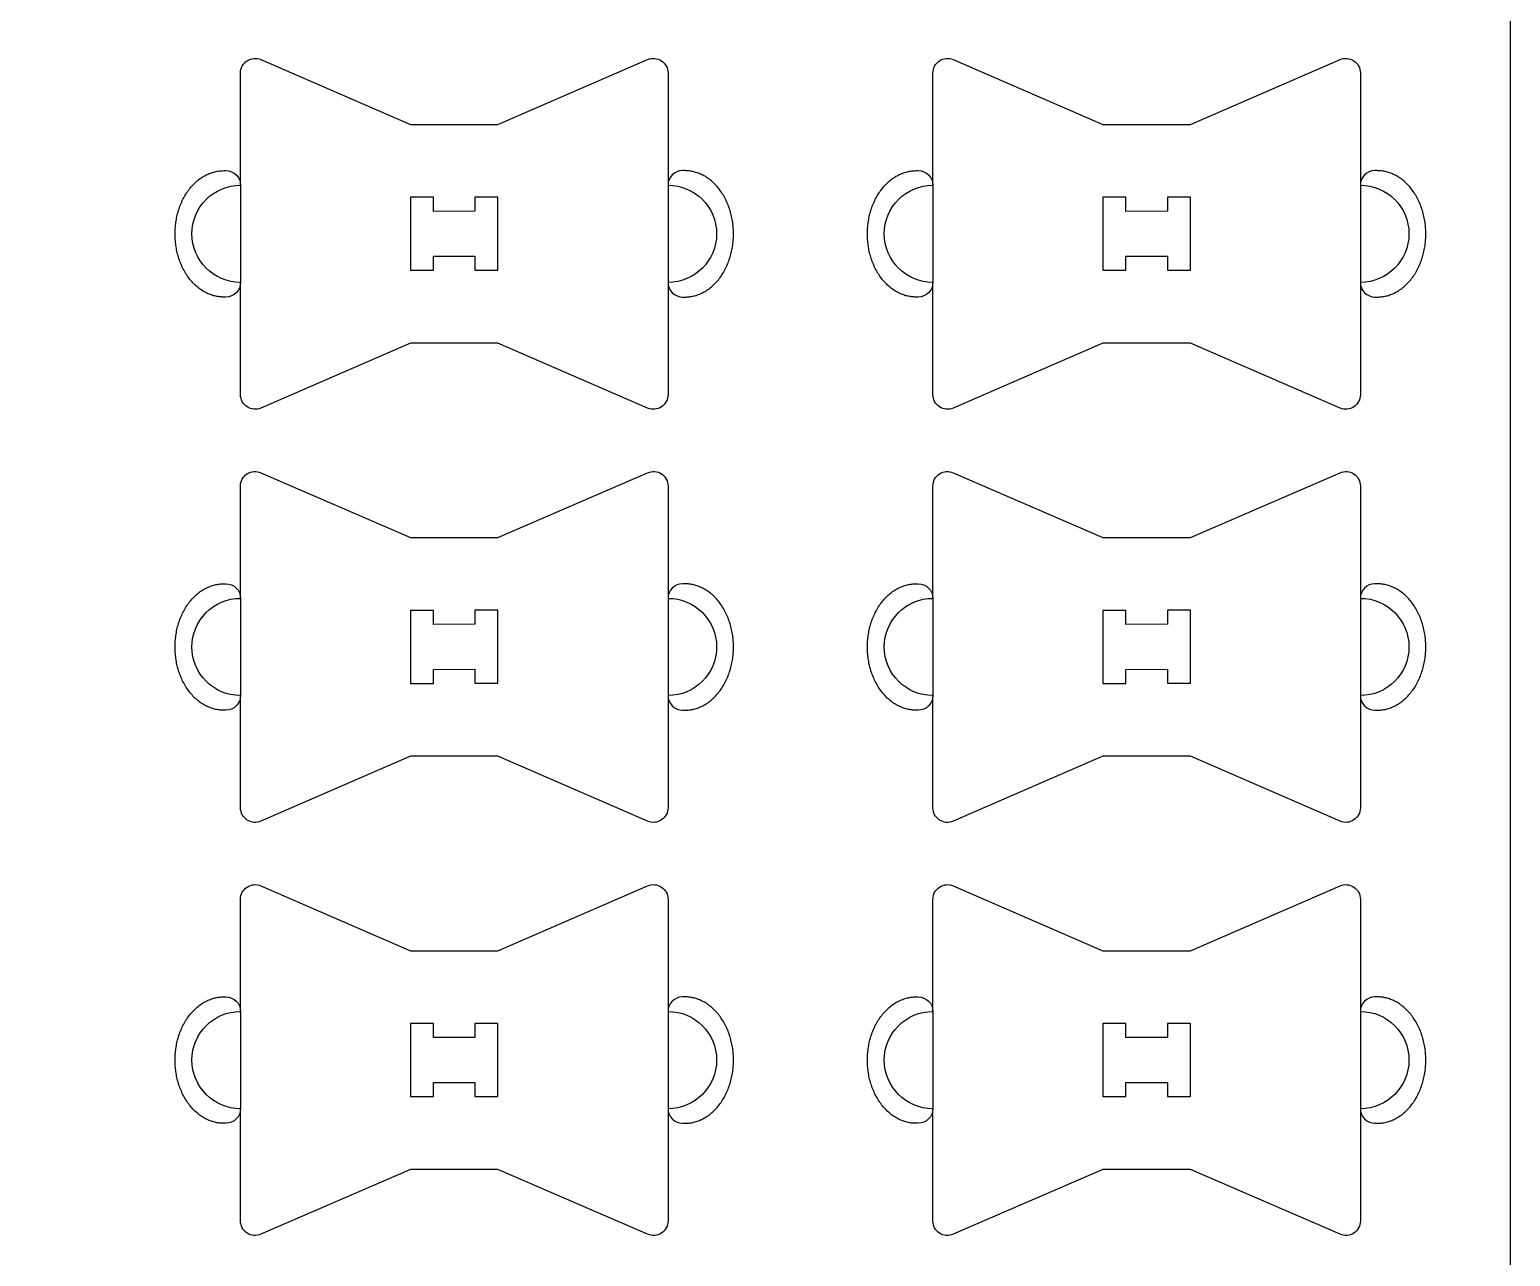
# Model space of a CAD drawing. Extents: x 0 to 12772, y 0 to 23683.
# Drawn here: x 4253 to 4863, y 1644 to 2149 of the extents above; entities that cross this region are included whole.
import ezdxf

# ---------------------------------------------------------------- set-up
doc = ezdxf.new("R2010")
doc.units = 0
for name, color, linetype in [('0_SHEET_SPRUCEPLY_2440X122', 1, 'CONTINUOUS'), ('3_ANYTOOL_CUTTHROUGH_INSID', 4, 'CONTINUOUS'), ('4_ANYTOOL_CUTTHROUGH_OUTSI', 5, 'CONTINUOUS'), ('5_ANYTOOL_HALF_MILL_9MM_IN', 3, 'CONTINUOUS')]:
    doc.layers.add(name, color=color, linetype=linetype)

msp = doc.modelspace()

# ---------------------------------------------------------------- linework, layer by layer
at = {"layer": '0_SHEET_SPRUCEPLY_2440X122'}
msp.add_lwpolyline([(3642.98, 1290.9), (4862.98, 1290.9), (4862.98, 3730.9), (3642.98, 3730.9)], close=True, dxfattribs=at)
at = {"layer": '3_ANYTOOL_CUTTHROUGH_INSID'}
for points in [[(4436.68, 2074.43), (4419.62, 2074.36), (4419.62, 2080.13), (4410.15, 2080.13), (4410.15, 2050.09), (4419.62, 2050.09), (4419.62, 2055.86), (4436.68, 2055.93), (4436.68, 2050.16), (4446.15, 2050.16), (4446.15, 2080.2), (4436.68, 2080.2)], [(4721.74, 2074.43), (4704.68, 2074.36), (4704.68, 2080.13), (4695.21, 2080.13), (4695.21, 2050.09), (4704.68, 2050.09), (4704.68, 2055.86), (4721.74, 2055.93), (4721.74, 2050.16), (4731.21, 2050.16), (4731.21, 2080.2), (4721.74, 2080.2)], [(4436.68, 1904.43), (4419.62, 1904.36), (4419.62, 1910.13), (4410.15, 1910.13), (4410.15, 1880.09), (4419.62, 1880.09), (4419.62, 1885.86), (4436.68, 1885.93), (4436.68, 1880.16), (4446.15, 1880.16), (4446.15, 1910.2), (4436.68, 1910.2)], [(4721.74, 1904.43), (4704.68, 1904.36), (4704.68, 1910.13), (4695.21, 1910.13), (4695.21, 1880.09), (4704.68, 1880.09), (4704.68, 1885.86), (4721.74, 1885.93), (4721.74, 1880.16), (4731.21, 1880.16), (4731.21, 1910.2), (4721.74, 1910.2)], [(4436.68, 1734.43), (4419.62, 1734.36), (4419.62, 1740.13), (4410.15, 1740.13), (4410.15, 1710.09), (4419.62, 1710.09), (4419.62, 1715.86), (4436.68, 1715.93), (4436.68, 1710.16), (4446.15, 1710.16), (4446.15, 1740.2), (4436.68, 1740.2)], [(4721.74, 1734.43), (4704.68, 1734.36), (4704.68, 1740.13), (4695.21, 1740.13), (4695.21, 1710.09), (4704.68, 1710.09), (4704.68, 1715.86), (4721.74, 1715.93), (4721.74, 1710.16), (4731.21, 1710.16), (4731.21, 1740.2), (4721.74, 1740.2)]]:
    msp.add_lwpolyline(points, close=True, dxfattribs=at)
at = {"layer": '4_ANYTOOL_CUTTHROUGH_OUTSI'}
for points in [[(4516.15, 1998.91, -0.539734), (4507.77, 1993.41), (4446.15, 2020.11), (4410.15, 2020.11), (4348.54, 1993.41, -0.539734), (4340.15, 1998.91), (4340.15, 2045.11, -1), (4340.15, 2085.11), (4340.15, 2131.3, -0.539734), (4348.54, 2136.81), (4410.15, 2110.11), (4446.15, 2110.11), (4507.77, 2136.81, -0.539734), (4516.15, 2131.3), (4516.15, 2085.11, -1), (4516.15, 2045.11)], [(4801.21, 1998.91, -0.539734), (4792.83, 1993.41), (4731.21, 2020.11), (4695.21, 2020.11), (4633.6, 1993.41, -0.539734), (4625.21, 1998.91), (4625.21, 2045.11, -1), (4625.21, 2085.11), (4625.21, 2131.3, -0.539734), (4633.6, 2136.81), (4695.21, 2110.11), (4731.21, 2110.11), (4792.83, 2136.81, -0.539734), (4801.21, 2131.3), (4801.21, 2085.11, -1), (4801.21, 2045.11)], [(4516.15, 1828.91, -0.539734), (4507.77, 1823.41), (4446.15, 1850.11), (4410.15, 1850.11), (4348.54, 1823.41, -0.539734), (4340.15, 1828.91), (4340.15, 1875.11, -1), (4340.15, 1915.11), (4340.15, 1961.3, -0.539734), (4348.54, 1966.81), (4410.15, 1940.11), (4446.15, 1940.11), (4507.77, 1966.81, -0.539734), (4516.15, 1961.3), (4516.15, 1915.11, -1), (4516.15, 1875.11)], [(4801.21, 1828.91, -0.539734), (4792.83, 1823.41), (4731.21, 1850.11), (4695.21, 1850.11), (4633.6, 1823.41, -0.539734), (4625.21, 1828.91), (4625.21, 1875.11, -1), (4625.21, 1915.11), (4625.21, 1961.3, -0.539734), (4633.6, 1966.81), (4695.21, 1940.11), (4731.21, 1940.11), (4792.83, 1966.81, -0.539734), (4801.21, 1961.3), (4801.21, 1915.11, -1), (4801.21, 1875.11)], [(4516.15, 1658.91, -0.539734), (4507.77, 1653.41), (4446.15, 1680.11), (4410.15, 1680.11), (4348.54, 1653.41, -0.539734), (4340.15, 1658.91), (4340.15, 1705.11, -1), (4340.15, 1745.11), (4340.15, 1791.3, -0.539734), (4348.54, 1796.81), (4410.15, 1770.11), (4446.15, 1770.11), (4507.77, 1796.81, -0.539734), (4516.15, 1791.3), (4516.15, 1745.11, -1), (4516.15, 1705.11)], [(4801.21, 1658.91, -0.539734), (4792.83, 1653.41), (4731.21, 1680.11), (4695.21, 1680.11), (4633.6, 1653.41, -0.539734), (4625.21, 1658.91), (4625.21, 1705.11, -1), (4625.21, 1745.11), (4625.21, 1791.3, -0.539734), (4633.6, 1796.81), (4695.21, 1770.11), (4731.21, 1770.11), (4792.83, 1796.81, -0.539734), (4801.21, 1791.3), (4801.21, 1745.11, -1), (4801.21, 1705.11)]]:
    msp.add_lwpolyline(points, format="xyb", close=True, dxfattribs=at)
at = {"layer": '5_ANYTOOL_HALF_MILL_9MM_IN'}
for points in [[(4333.16, 2039.1), (4332.72, 2039.1), (4332.27, 2039.12), (4331.82, 2039.16), (4331.37, 2039.2), (4330.91, 2039.26), (4330.45, 2039.34), (4329.99, 2039.43), (4329.53, 2039.53), (4329.06, 2039.65), (4328.6, 2039.79), (4328.13, 2039.94), (4327.67, 2040.1), (4327.2, 2040.28), (4326.74, 2040.48), (4326.27, 2040.69), (4325.81, 2040.92), (4325.35, 2041.17), (4324.89, 2041.43), (4324.44, 2041.71), (4323.99, 2042), (4323.54, 2042.31), (4323.1, 2042.64), (4322.66, 2042.98), (4322.23, 2043.34), (4321.81, 2043.71), (4321.39, 2044.1), (4320.98, 2044.5), (4320.57, 2044.91), (4320.18, 2045.34), (4319.79, 2045.79), (4319.41, 2046.24), (4319.04, 2046.71), (4318.68, 2047.2), (4318.33, 2047.69), (4317.99, 2048.19), (4317.66, 2048.71), (4317.34, 2049.24), (4317.03, 2049.77), (4316.73, 2050.32), (4316.45, 2050.87), (4316.17, 2051.43), (4315.91, 2052), (4315.66, 2052.58), (4315.42, 2053.16), (4315.2, 2053.74), (4314.98, 2054.33), (4314.78, 2054.93), (4314.59, 2055.53), (4314.42, 2056.13), (4314.25, 2056.73), (4314.1, 2057.34), (4313.96, 2057.94), (4313.83, 2058.55), (4313.72, 2059.16), (4313.61, 2059.76), (4313.52, 2060.37), (4313.44, 2060.97), (4313.37, 2061.57), (4313.32, 2062.17), (4313.27, 2062.76), (4313.23, 2063.35), (4313.21, 2063.94), (4313.19, 2065.1), (4313.21, 2066.26), (4313.23, 2066.84), (4313.27, 2067.43), (4313.32, 2068.03), (4313.38, 2068.63), (4313.44, 2069.23), (4313.52, 2069.83), (4313.62, 2070.43), (4313.72, 2071.04), (4313.84, 2071.65), (4313.96, 2072.25), (4314.1, 2072.86), (4314.25, 2073.46), (4314.42, 2074.07), (4314.6, 2074.67), (4314.79, 2075.27), (4314.99, 2075.86), (4315.2, 2076.45), (4315.43, 2077.04), (4315.67, 2077.62), (4315.92, 2078.2), (4316.18, 2078.76), (4316.45, 2079.33), (4316.74, 2079.88), (4317.04, 2080.42), (4317.35, 2080.96), (4317.67, 2081.49), (4318, 2082), (4318.34, 2082.51), (4318.69, 2083), (4319.06, 2083.48), (4319.43, 2083.95), (4319.81, 2084.41), (4320.2, 2084.85), (4320.59, 2085.28), (4321, 2085.7), (4321.41, 2086.1), (4321.83, 2086.49), (4322.26, 2086.86), (4322.69, 2087.22), (4323.13, 2087.56), (4323.57, 2087.88), (4324.02, 2088.19), (4324.47, 2088.49), (4324.92, 2088.77), (4325.38, 2089.03), (4325.84, 2089.27), (4326.31, 2089.5), (4326.77, 2089.72), (4327.24, 2089.91), (4327.71, 2090.09), (4328.17, 2090.26), (4328.64, 2090.41), (4329.11, 2090.54), (4329.57, 2090.66), (4330.04, 2090.77), (4330.5, 2090.86), (4330.96, 2090.93), (4331.42, 2090.99), (4331.87, 2091.04), (4332.32, 2091.07), (4332.77, 2091.09), (4333.22, 2091.1), (4334.15, 2091.1, -0.413668), (4340.15, 2085.11), (4340.15, 2045.11, -0.41476), (4334.15, 2039.1)], [(4523.14, 2039.1), (4523.58, 2039.1), (4524.03, 2039.12), (4524.48, 2039.16), (4524.94, 2039.2), (4525.39, 2039.26), (4525.85, 2039.34), (4526.31, 2039.43), (4526.78, 2039.53), (4527.24, 2039.65), (4527.71, 2039.79), (4528.17, 2039.94), (4528.64, 2040.1), (4529.1, 2040.28), (4529.57, 2040.48), (4530.03, 2040.69), (4530.49, 2040.92), (4530.95, 2041.17), (4531.41, 2041.43), (4531.86, 2041.71), (4532.32, 2042), (4532.76, 2042.31), (4533.2, 2042.64), (4533.64, 2042.98), (4534.07, 2043.34), (4534.5, 2043.71), (4534.91, 2044.1), (4535.33, 2044.5), (4535.73, 2044.91), (4536.13, 2045.34), (4536.52, 2045.79), (4536.89, 2046.24), (4537.26, 2046.71), (4537.63, 2047.2), (4537.98, 2047.69), (4538.32, 2048.19), (4538.65, 2048.71), (4538.97, 2049.24), (4539.28, 2049.77), (4539.57, 2050.32), (4539.86, 2050.87), (4540.13, 2051.43), (4540.4, 2052), (4540.65, 2052.58), (4540.88, 2053.16), (4541.11, 2053.74), (4541.32, 2054.33), (4541.52, 2054.93), (4541.71, 2055.53), (4541.89, 2056.13), (4542.05, 2056.73), (4542.2, 2057.34), (4542.34, 2057.94), (4542.47, 2058.55), (4542.59, 2059.16), (4542.69, 2059.76), (4542.78, 2060.37), (4542.86, 2060.97), (4542.93, 2061.57), (4542.99, 2062.17), (4543.03, 2062.76), (4543.07, 2063.35), (4543.1, 2063.94), (4543.12, 2065.1), (4543.1, 2066.26), (4543.07, 2066.84), (4543.03, 2067.43), (4542.99, 2068.03), (4542.93, 2068.63), (4542.86, 2069.23), (4542.78, 2069.83), (4542.69, 2070.43), (4542.59, 2071.04), (4542.47, 2071.65), (4542.34, 2072.25), (4542.2, 2072.86), (4542.05, 2073.46), (4541.89, 2074.07), (4541.71, 2074.67), (4541.52, 2075.27), (4541.32, 2075.86), (4541.1, 2076.45), (4540.88, 2077.04), (4540.64, 2077.62), (4540.39, 2078.2), (4540.13, 2078.76), (4539.85, 2079.33), (4539.56, 2079.88), (4539.27, 2080.42), (4538.96, 2080.96), (4538.64, 2081.49), (4538.31, 2082), (4537.96, 2082.51), (4537.61, 2083), (4537.25, 2083.48), (4536.88, 2083.95), (4536.5, 2084.41), (4536.11, 2084.85), (4535.71, 2085.28), (4535.31, 2085.7), (4534.89, 2086.1), (4534.47, 2086.49), (4534.05, 2086.86), (4533.62, 2087.22), (4533.18, 2087.56), (4532.73, 2087.88), (4532.29, 2088.19), (4531.84, 2088.49), (4531.38, 2088.77), (4530.92, 2089.03), (4530.46, 2089.27), (4530, 2089.5), (4529.53, 2089.72), (4529.07, 2089.91), (4528.6, 2090.09), (4528.13, 2090.26), (4527.67, 2090.41), (4527.2, 2090.54), (4526.73, 2090.66), (4526.27, 2090.77), (4525.81, 2090.86), (4525.35, 2090.93), (4524.89, 2090.99), (4524.43, 2091.04), (4523.98, 2091.07), (4523.53, 2091.09), (4523.09, 2091.1), (4522.15, 2091.1, 0.413668), (4516.15, 2085.11), (4516.15, 2045.11, 0.41476), (4522.15, 2039.1)], [(4618.22, 2039.1), (4617.78, 2039.1), (4617.33, 2039.12), (4616.88, 2039.16), (4616.43, 2039.2), (4615.97, 2039.26), (4615.51, 2039.34), (4615.05, 2039.43), (4614.59, 2039.53), (4614.13, 2039.65), (4613.66, 2039.79), (4613.19, 2039.94), (4612.73, 2040.1), (4612.26, 2040.28), (4611.8, 2040.48), (4611.33, 2040.69), (4610.87, 2040.92), (4610.41, 2041.17), (4609.95, 2041.43), (4609.5, 2041.71), (4609.05, 2042), (4608.6, 2042.31), (4608.16, 2042.64), (4607.73, 2042.98), (4607.29, 2043.34), (4606.87, 2043.71), (4606.45, 2044.1), (4606.04, 2044.5), (4605.63, 2044.91), (4605.24, 2045.34), (4604.85, 2045.79), (4604.47, 2046.24), (4604.1, 2046.71), (4603.74, 2047.2), (4603.39, 2047.69), (4603.05, 2048.19), (4602.72, 2048.71), (4602.4, 2049.24), (4602.09, 2049.77), (4601.79, 2050.32), (4601.51, 2050.87), (4601.23, 2051.43), (4600.97, 2052), (4600.72, 2052.58), (4600.48, 2053.16), (4600.26, 2053.74), (4600.04, 2054.33), (4599.84, 2054.93), (4599.65, 2055.53), (4599.48, 2056.13), (4599.31, 2056.73), (4599.16, 2057.34), (4599.02, 2057.94), (4598.89, 2058.55), (4598.78, 2059.16), (4598.68, 2059.76), (4598.58, 2060.37), (4598.5, 2060.97), (4598.43, 2061.57), (4598.38, 2062.17), (4598.33, 2062.76), (4598.3, 2063.35), (4598.27, 2063.94), (4598.25, 2065.1), (4598.27, 2066.26), (4598.3, 2066.84), (4598.33, 2067.43), (4598.38, 2068.03), (4598.44, 2068.63), (4598.5, 2069.23), (4598.58, 2069.83), (4598.68, 2070.43), (4598.78, 2071.04), (4598.9, 2071.65), (4599.02, 2072.25), (4599.16, 2072.86), (4599.31, 2073.46), (4599.48, 2074.07), (4599.66, 2074.67), (4599.85, 2075.27), (4600.05, 2075.86), (4600.26, 2076.45), (4600.49, 2077.04), (4600.73, 2077.62), (4600.98, 2078.2), (4601.24, 2078.76), (4601.51, 2079.33), (4601.8, 2079.88), (4602.1, 2080.42), (4602.41, 2080.96), (4602.73, 2081.49), (4603.06, 2082), (4603.4, 2082.51), (4603.75, 2083), (4604.12, 2083.48), (4604.49, 2083.95), (4604.87, 2084.41), (4605.26, 2084.85), (4605.65, 2085.28), (4606.06, 2085.7), (4606.47, 2086.1), (4606.89, 2086.49), (4607.32, 2086.86), (4607.75, 2087.22), (4608.19, 2087.56), (4608.63, 2087.88), (4609.08, 2088.19), (4609.53, 2088.49), (4609.99, 2088.77), (4610.44, 2089.03), (4610.9, 2089.27), (4611.37, 2089.5), (4611.83, 2089.72), (4612.3, 2089.91), (4612.77, 2090.09), (4613.23, 2090.26), (4613.7, 2090.41), (4614.17, 2090.54), (4614.63, 2090.66), (4615.1, 2090.77), (4615.56, 2090.86), (4616.02, 2090.93), (4616.48, 2090.99), (4616.93, 2091.04), (4617.38, 2091.07), (4617.83, 2091.09), (4618.28, 2091.1), (4619.21, 2091.1, -0.413668), (4625.21, 2085.11), (4625.21, 2045.11, -0.41476), (4619.21, 2039.1)], [(4808.2, 2039.1), (4808.64, 2039.1), (4809.09, 2039.12), (4809.54, 2039.16), (4810, 2039.2), (4810.45, 2039.26), (4810.91, 2039.34), (4811.37, 2039.43), (4811.84, 2039.53), (4812.3, 2039.65), (4812.77, 2039.79), (4813.23, 2039.94), (4813.7, 2040.1), (4814.16, 2040.28), (4814.63, 2040.48), (4815.09, 2040.69), (4815.55, 2040.92), (4816.01, 2041.17), (4816.47, 2041.43), (4816.92, 2041.71), (4817.38, 2042), (4817.82, 2042.31), (4818.26, 2042.64), (4818.7, 2042.98), (4819.13, 2043.34), (4819.56, 2043.71), (4819.98, 2044.1), (4820.39, 2044.5), (4820.79, 2044.91), (4821.19, 2045.34), (4821.58, 2045.79), (4821.95, 2046.24), (4822.33, 2046.71), (4822.69, 2047.2), (4823.04, 2047.69), (4823.38, 2048.19), (4823.71, 2048.71), (4824.03, 2049.24), (4824.34, 2049.77), (4824.63, 2050.32), (4824.92, 2050.87), (4825.19, 2051.43), (4825.46, 2052), (4825.71, 2052.58), (4825.94, 2053.16), (4826.17, 2053.74), (4826.38, 2054.33), (4826.58, 2054.93), (4826.77, 2055.53), (4826.95, 2056.13), (4827.11, 2056.73), (4827.26, 2057.34), (4827.4, 2057.94), (4827.53, 2058.55), (4827.65, 2059.16), (4827.75, 2059.76), (4827.84, 2060.37), (4827.92, 2060.97), (4827.99, 2061.57), (4828.05, 2062.17), (4828.09, 2062.76), (4828.13, 2063.35), (4828.16, 2063.94), (4828.18, 2065.1), (4828.16, 2066.26), (4828.13, 2066.84), (4828.09, 2067.43), (4828.05, 2068.03), (4827.99, 2068.63), (4827.92, 2069.23), (4827.84, 2069.83), (4827.75, 2070.43), (4827.65, 2071.04), (4827.53, 2071.65), (4827.4, 2072.25), (4827.26, 2072.86), (4827.11, 2073.46), (4826.95, 2074.07), (4826.77, 2074.67), (4826.58, 2075.27), (4826.38, 2075.86), (4826.16, 2076.45), (4825.94, 2077.04), (4825.7, 2077.62), (4825.45, 2078.2), (4825.19, 2078.76), (4824.91, 2079.33), (4824.62, 2079.88), (4824.33, 2080.42), (4824.02, 2080.96), (4823.7, 2081.49), (4823.37, 2082), (4823.02, 2082.51), (4822.67, 2083), (4822.31, 2083.48), (4821.94, 2083.95), (4821.56, 2084.41), (4821.17, 2084.85), (4820.77, 2085.28), (4820.37, 2085.7), (4819.95, 2086.1), (4819.53, 2086.49), (4819.11, 2086.86), (4818.68, 2087.22), (4818.24, 2087.56), (4817.79, 2087.88), (4817.35, 2088.19), (4816.9, 2088.49), (4816.44, 2088.77), (4815.98, 2089.03), (4815.52, 2089.27), (4815.06, 2089.5), (4814.59, 2089.72), (4814.13, 2089.91), (4813.66, 2090.09), (4813.19, 2090.26), (4812.73, 2090.41), (4812.26, 2090.54), (4811.79, 2090.66), (4811.33, 2090.77), (4810.87, 2090.86), (4810.41, 2090.93), (4809.95, 2090.99), (4809.49, 2091.04), (4809.04, 2091.07), (4808.59, 2091.09), (4808.15, 2091.1), (4807.21, 2091.1, 0.413668), (4801.21, 2085.11), (4801.21, 2045.11, 0.41476), (4807.21, 2039.1)], [(4333.16, 1869.1), (4332.72, 1869.1), (4332.27, 1869.12), (4331.82, 1869.16), (4331.37, 1869.2), (4330.91, 1869.26), (4330.45, 1869.34), (4329.99, 1869.43), (4329.53, 1869.53), (4329.06, 1869.65), (4328.6, 1869.79), (4328.13, 1869.94), (4327.67, 1870.1), (4327.2, 1870.28), (4326.74, 1870.48), (4326.27, 1870.69), (4325.81, 1870.92), (4325.35, 1871.17), (4324.89, 1871.43), (4324.44, 1871.71), (4323.99, 1872), (4323.54, 1872.31), (4323.1, 1872.64), (4322.66, 1872.98), (4322.23, 1873.34), (4321.81, 1873.71), (4321.39, 1874.1), (4320.98, 1874.5), (4320.57, 1874.91), (4320.18, 1875.34), (4319.79, 1875.79), (4319.41, 1876.24), (4319.04, 1876.71), (4318.68, 1877.2), (4318.33, 1877.69), (4317.99, 1878.19), (4317.66, 1878.71), (4317.34, 1879.24), (4317.03, 1879.77), (4316.73, 1880.32), (4316.45, 1880.87), (4316.17, 1881.43), (4315.91, 1882), (4315.66, 1882.58), (4315.42, 1883.16), (4315.2, 1883.74), (4314.98, 1884.33), (4314.78, 1884.93), (4314.59, 1885.53), (4314.42, 1886.13), (4314.25, 1886.73), (4314.1, 1887.34), (4313.96, 1887.94), (4313.83, 1888.55), (4313.72, 1889.16), (4313.61, 1889.76), (4313.52, 1890.37), (4313.44, 1890.97), (4313.37, 1891.57), (4313.32, 1892.17), (4313.27, 1892.76), (4313.23, 1893.35), (4313.21, 1893.94), (4313.19, 1895.1), (4313.21, 1896.26), (4313.23, 1896.84), (4313.27, 1897.43), (4313.32, 1898.03), (4313.38, 1898.63), (4313.44, 1899.23), (4313.52, 1899.83), (4313.62, 1900.43), (4313.72, 1901.04), (4313.84, 1901.65), (4313.96, 1902.25), (4314.1, 1902.86), (4314.25, 1903.46), (4314.42, 1904.07), (4314.6, 1904.67), (4314.79, 1905.27), (4314.99, 1905.86), (4315.2, 1906.45), (4315.43, 1907.04), (4315.67, 1907.62), (4315.92, 1908.2), (4316.18, 1908.76), (4316.45, 1909.33), (4316.74, 1909.88), (4317.04, 1910.42), (4317.35, 1910.96), (4317.67, 1911.49), (4318, 1912), (4318.34, 1912.51), (4318.69, 1913), (4319.06, 1913.48), (4319.43, 1913.95), (4319.81, 1914.41), (4320.2, 1914.85), (4320.59, 1915.28), (4321, 1915.7), (4321.41, 1916.1), (4321.83, 1916.49), (4322.26, 1916.86), (4322.69, 1917.22), (4323.13, 1917.56), (4323.57, 1917.88), (4324.02, 1918.19), (4324.47, 1918.49), (4324.92, 1918.77), (4325.38, 1919.03), (4325.84, 1919.27), (4326.31, 1919.5), (4326.77, 1919.72), (4327.24, 1919.91), (4327.71, 1920.09), (4328.17, 1920.26), (4328.64, 1920.41), (4329.11, 1920.54), (4329.57, 1920.66), (4330.04, 1920.77), (4330.5, 1920.86), (4330.96, 1920.93), (4331.42, 1920.99), (4331.87, 1921.04), (4332.32, 1921.07), (4332.77, 1921.09), (4333.22, 1921.1), (4334.15, 1921.1, -0.413668), (4340.15, 1915.11), (4340.15, 1875.11, -0.41476), (4334.15, 1869.1)], [(4523.14, 1869.1), (4523.58, 1869.1), (4524.03, 1869.12), (4524.48, 1869.16), (4524.94, 1869.2), (4525.39, 1869.26), (4525.85, 1869.34), (4526.31, 1869.43), (4526.78, 1869.53), (4527.24, 1869.65), (4527.71, 1869.79), (4528.17, 1869.94), (4528.64, 1870.1), (4529.1, 1870.28), (4529.57, 1870.48), (4530.03, 1870.69), (4530.49, 1870.92), (4530.95, 1871.17), (4531.41, 1871.43), (4531.86, 1871.71), (4532.32, 1872), (4532.76, 1872.31), (4533.2, 1872.64), (4533.64, 1872.98), (4534.07, 1873.34), (4534.5, 1873.71), (4534.91, 1874.1), (4535.33, 1874.5), (4535.73, 1874.91), (4536.13, 1875.34), (4536.52, 1875.79), (4536.89, 1876.24), (4537.26, 1876.71), (4537.63, 1877.2), (4537.98, 1877.69), (4538.32, 1878.19), (4538.65, 1878.71), (4538.97, 1879.24), (4539.28, 1879.77), (4539.57, 1880.32), (4539.86, 1880.87), (4540.13, 1881.43), (4540.4, 1882), (4540.65, 1882.58), (4540.88, 1883.16), (4541.11, 1883.74), (4541.32, 1884.33), (4541.52, 1884.93), (4541.71, 1885.53), (4541.89, 1886.13), (4542.05, 1886.73), (4542.2, 1887.34), (4542.34, 1887.94), (4542.47, 1888.55), (4542.59, 1889.16), (4542.69, 1889.76), (4542.78, 1890.37), (4542.86, 1890.97), (4542.93, 1891.57), (4542.99, 1892.17), (4543.03, 1892.76), (4543.07, 1893.35), (4543.1, 1893.94), (4543.12, 1895.1), (4543.1, 1896.26), (4543.07, 1896.84), (4543.03, 1897.43), (4542.99, 1898.03), (4542.93, 1898.63), (4542.86, 1899.23), (4542.78, 1899.83), (4542.69, 1900.43), (4542.59, 1901.04), (4542.47, 1901.65), (4542.34, 1902.25), (4542.2, 1902.86), (4542.05, 1903.46), (4541.89, 1904.07), (4541.71, 1904.67), (4541.52, 1905.27), (4541.32, 1905.86), (4541.1, 1906.45), (4540.88, 1907.04), (4540.64, 1907.62), (4540.39, 1908.2), (4540.13, 1908.76), (4539.85, 1909.33), (4539.56, 1909.88), (4539.27, 1910.42), (4538.96, 1910.96), (4538.64, 1911.49), (4538.31, 1912), (4537.96, 1912.51), (4537.61, 1913), (4537.25, 1913.48), (4536.88, 1913.95), (4536.5, 1914.41), (4536.11, 1914.85), (4535.71, 1915.28), (4535.31, 1915.7), (4534.89, 1916.1), (4534.47, 1916.49), (4534.05, 1916.86), (4533.62, 1917.22), (4533.18, 1917.56), (4532.73, 1917.88), (4532.29, 1918.19), (4531.84, 1918.49), (4531.38, 1918.77), (4530.92, 1919.03), (4530.46, 1919.27), (4530, 1919.5), (4529.53, 1919.72), (4529.07, 1919.91), (4528.6, 1920.09), (4528.13, 1920.26), (4527.67, 1920.41), (4527.2, 1920.54), (4526.73, 1920.66), (4526.27, 1920.77), (4525.81, 1920.86), (4525.35, 1920.93), (4524.89, 1920.99), (4524.43, 1921.04), (4523.98, 1921.07), (4523.53, 1921.09), (4523.09, 1921.1), (4522.15, 1921.1, 0.413668), (4516.15, 1915.11), (4516.15, 1875.11, 0.41476), (4522.15, 1869.1)], [(4618.22, 1869.1), (4617.78, 1869.1), (4617.33, 1869.12), (4616.88, 1869.16), (4616.43, 1869.2), (4615.97, 1869.26), (4615.51, 1869.34), (4615.05, 1869.43), (4614.59, 1869.53), (4614.13, 1869.65), (4613.66, 1869.79), (4613.19, 1869.94), (4612.73, 1870.1), (4612.26, 1870.28), (4611.8, 1870.48), (4611.33, 1870.69), (4610.87, 1870.92), (4610.41, 1871.17), (4609.95, 1871.43), (4609.5, 1871.71), (4609.05, 1872), (4608.6, 1872.31), (4608.16, 1872.64), (4607.73, 1872.98), (4607.29, 1873.34), (4606.87, 1873.71), (4606.45, 1874.1), (4606.04, 1874.5), (4605.63, 1874.91), (4605.24, 1875.34), (4604.85, 1875.79), (4604.47, 1876.24), (4604.1, 1876.71), (4603.74, 1877.2), (4603.39, 1877.69), (4603.05, 1878.19), (4602.72, 1878.71), (4602.4, 1879.24), (4602.09, 1879.77), (4601.79, 1880.32), (4601.51, 1880.87), (4601.23, 1881.43), (4600.97, 1882), (4600.72, 1882.58), (4600.48, 1883.16), (4600.26, 1883.74), (4600.04, 1884.33), (4599.84, 1884.93), (4599.65, 1885.53), (4599.48, 1886.13), (4599.31, 1886.73), (4599.16, 1887.34), (4599.02, 1887.94), (4598.89, 1888.55), (4598.78, 1889.16), (4598.68, 1889.76), (4598.58, 1890.37), (4598.5, 1890.97), (4598.43, 1891.57), (4598.38, 1892.17), (4598.33, 1892.76), (4598.3, 1893.35), (4598.27, 1893.94), (4598.25, 1895.1), (4598.27, 1896.26), (4598.3, 1896.84), (4598.33, 1897.43), (4598.38, 1898.03), (4598.44, 1898.63), (4598.5, 1899.23), (4598.58, 1899.83), (4598.68, 1900.43), (4598.78, 1901.04), (4598.9, 1901.65), (4599.02, 1902.25), (4599.16, 1902.86), (4599.31, 1903.46), (4599.48, 1904.07), (4599.66, 1904.67), (4599.85, 1905.27), (4600.05, 1905.86), (4600.26, 1906.45), (4600.49, 1907.04), (4600.73, 1907.62), (4600.98, 1908.2), (4601.24, 1908.76), (4601.51, 1909.33), (4601.8, 1909.88), (4602.1, 1910.42), (4602.41, 1910.96), (4602.73, 1911.49), (4603.06, 1912), (4603.4, 1912.51), (4603.75, 1913), (4604.12, 1913.48), (4604.49, 1913.95), (4604.87, 1914.41), (4605.26, 1914.85), (4605.65, 1915.28), (4606.06, 1915.7), (4606.47, 1916.1), (4606.89, 1916.49), (4607.32, 1916.86), (4607.75, 1917.22), (4608.19, 1917.56), (4608.63, 1917.88), (4609.08, 1918.19), (4609.53, 1918.49), (4609.99, 1918.77), (4610.44, 1919.03), (4610.9, 1919.27), (4611.37, 1919.5), (4611.83, 1919.72), (4612.3, 1919.91), (4612.77, 1920.09), (4613.23, 1920.26), (4613.7, 1920.41), (4614.17, 1920.54), (4614.63, 1920.66), (4615.1, 1920.77), (4615.56, 1920.86), (4616.02, 1920.93), (4616.48, 1920.99), (4616.93, 1921.04), (4617.38, 1921.07), (4617.83, 1921.09), (4618.28, 1921.1), (4619.21, 1921.1, -0.413668), (4625.21, 1915.11), (4625.21, 1875.11, -0.41476), (4619.21, 1869.1)], [(4808.2, 1869.1), (4808.64, 1869.1), (4809.09, 1869.12), (4809.54, 1869.16), (4810, 1869.2), (4810.45, 1869.26), (4810.91, 1869.34), (4811.37, 1869.43), (4811.84, 1869.53), (4812.3, 1869.65), (4812.77, 1869.79), (4813.23, 1869.94), (4813.7, 1870.1), (4814.16, 1870.28), (4814.63, 1870.48), (4815.09, 1870.69), (4815.55, 1870.92), (4816.01, 1871.17), (4816.47, 1871.43), (4816.92, 1871.71), (4817.38, 1872), (4817.82, 1872.31), (4818.26, 1872.64), (4818.7, 1872.98), (4819.13, 1873.34), (4819.56, 1873.71), (4819.98, 1874.1), (4820.39, 1874.5), (4820.79, 1874.91), (4821.19, 1875.34), (4821.58, 1875.79), (4821.95, 1876.24), (4822.33, 1876.71), (4822.69, 1877.2), (4823.04, 1877.69), (4823.38, 1878.19), (4823.71, 1878.71), (4824.03, 1879.24), (4824.34, 1879.77), (4824.63, 1880.32), (4824.92, 1880.87), (4825.19, 1881.43), (4825.46, 1882), (4825.71, 1882.58), (4825.94, 1883.16), (4826.17, 1883.74), (4826.38, 1884.33), (4826.58, 1884.93), (4826.77, 1885.53), (4826.95, 1886.13), (4827.11, 1886.73), (4827.26, 1887.34), (4827.4, 1887.94), (4827.53, 1888.55), (4827.65, 1889.16), (4827.75, 1889.76), (4827.84, 1890.37), (4827.92, 1890.97), (4827.99, 1891.57), (4828.05, 1892.17), (4828.09, 1892.76), (4828.13, 1893.35), (4828.16, 1893.94), (4828.18, 1895.1), (4828.16, 1896.26), (4828.13, 1896.84), (4828.09, 1897.43), (4828.05, 1898.03), (4827.99, 1898.63), (4827.92, 1899.23), (4827.84, 1899.83), (4827.75, 1900.43), (4827.65, 1901.04), (4827.53, 1901.65), (4827.4, 1902.25), (4827.26, 1902.86), (4827.11, 1903.46), (4826.95, 1904.07), (4826.77, 1904.67), (4826.58, 1905.27), (4826.38, 1905.86), (4826.16, 1906.45), (4825.94, 1907.04), (4825.7, 1907.62), (4825.45, 1908.2), (4825.19, 1908.76), (4824.91, 1909.33), (4824.62, 1909.88), (4824.33, 1910.42), (4824.02, 1910.96), (4823.7, 1911.49), (4823.37, 1912), (4823.02, 1912.51), (4822.67, 1913), (4822.31, 1913.48), (4821.94, 1913.95), (4821.56, 1914.41), (4821.17, 1914.85), (4820.77, 1915.28), (4820.37, 1915.7), (4819.95, 1916.1), (4819.53, 1916.49), (4819.11, 1916.86), (4818.68, 1917.22), (4818.24, 1917.56), (4817.79, 1917.88), (4817.35, 1918.19), (4816.9, 1918.49), (4816.44, 1918.77), (4815.98, 1919.03), (4815.52, 1919.27), (4815.06, 1919.5), (4814.59, 1919.72), (4814.13, 1919.91), (4813.66, 1920.09), (4813.19, 1920.26), (4812.73, 1920.41), (4812.26, 1920.54), (4811.79, 1920.66), (4811.33, 1920.77), (4810.87, 1920.86), (4810.41, 1920.93), (4809.95, 1920.99), (4809.49, 1921.04), (4809.04, 1921.07), (4808.59, 1921.09), (4808.15, 1921.1), (4807.21, 1921.1, 0.413668), (4801.21, 1915.11), (4801.21, 1875.11, 0.41476), (4807.21, 1869.1)], [(4333.16, 1699.1), (4332.72, 1699.1), (4332.27, 1699.12), (4331.82, 1699.16), (4331.37, 1699.2), (4330.91, 1699.26), (4330.45, 1699.34), (4329.99, 1699.43), (4329.53, 1699.53), (4329.06, 1699.65), (4328.6, 1699.79), (4328.13, 1699.94), (4327.67, 1700.1), (4327.2, 1700.28), (4326.74, 1700.48), (4326.27, 1700.69), (4325.81, 1700.92), (4325.35, 1701.17), (4324.89, 1701.43), (4324.44, 1701.71), (4323.99, 1702), (4323.54, 1702.31), (4323.1, 1702.64), (4322.66, 1702.98), (4322.23, 1703.34), (4321.81, 1703.71), (4321.39, 1704.1), (4320.98, 1704.5), (4320.57, 1704.91), (4320.18, 1705.34), (4319.79, 1705.79), (4319.41, 1706.24), (4319.04, 1706.71), (4318.68, 1707.2), (4318.33, 1707.69), (4317.99, 1708.19), (4317.66, 1708.71), (4317.34, 1709.24), (4317.03, 1709.77), (4316.73, 1710.32), (4316.45, 1710.87), (4316.17, 1711.43), (4315.91, 1712), (4315.66, 1712.58), (4315.42, 1713.16), (4315.2, 1713.74), (4314.98, 1714.33), (4314.78, 1714.93), (4314.59, 1715.53), (4314.42, 1716.13), (4314.25, 1716.73), (4314.1, 1717.34), (4313.96, 1717.94), (4313.83, 1718.55), (4313.72, 1719.16), (4313.61, 1719.76), (4313.52, 1720.37), (4313.44, 1720.97), (4313.37, 1721.57), (4313.32, 1722.17), (4313.27, 1722.76), (4313.23, 1723.35), (4313.21, 1723.94), (4313.19, 1725.1), (4313.21, 1726.26), (4313.23, 1726.84), (4313.27, 1727.43), (4313.32, 1728.03), (4313.38, 1728.63), (4313.44, 1729.23), (4313.52, 1729.83), (4313.62, 1730.43), (4313.72, 1731.04), (4313.84, 1731.65), (4313.96, 1732.25), (4314.1, 1732.86), (4314.25, 1733.46), (4314.42, 1734.07), (4314.6, 1734.67), (4314.79, 1735.27), (4314.99, 1735.86), (4315.2, 1736.45), (4315.43, 1737.04), (4315.67, 1737.62), (4315.92, 1738.2), (4316.18, 1738.76), (4316.45, 1739.33), (4316.74, 1739.88), (4317.04, 1740.42), (4317.35, 1740.96), (4317.67, 1741.49), (4318, 1742), (4318.34, 1742.51), (4318.69, 1743), (4319.06, 1743.48), (4319.43, 1743.95), (4319.81, 1744.41), (4320.2, 1744.85), (4320.59, 1745.28), (4321, 1745.7), (4321.41, 1746.1), (4321.83, 1746.49), (4322.26, 1746.86), (4322.69, 1747.22), (4323.13, 1747.56), (4323.57, 1747.88), (4324.02, 1748.19), (4324.47, 1748.49), (4324.92, 1748.77), (4325.38, 1749.03), (4325.84, 1749.27), (4326.31, 1749.5), (4326.77, 1749.72), (4327.24, 1749.91), (4327.71, 1750.09), (4328.17, 1750.26), (4328.64, 1750.41), (4329.11, 1750.54), (4329.57, 1750.66), (4330.04, 1750.77), (4330.5, 1750.86), (4330.96, 1750.93), (4331.42, 1750.99), (4331.87, 1751.04), (4332.32, 1751.07), (4332.77, 1751.09), (4333.22, 1751.1), (4334.15, 1751.1, -0.413668), (4340.15, 1745.11), (4340.15, 1705.11, -0.41476), (4334.15, 1699.1)], [(4523.14, 1699.1), (4523.58, 1699.1), (4524.03, 1699.12), (4524.48, 1699.16), (4524.94, 1699.2), (4525.39, 1699.26), (4525.85, 1699.34), (4526.31, 1699.43), (4526.78, 1699.53), (4527.24, 1699.65), (4527.71, 1699.79), (4528.17, 1699.94), (4528.64, 1700.1), (4529.1, 1700.28), (4529.57, 1700.48), (4530.03, 1700.69), (4530.49, 1700.92), (4530.95, 1701.17), (4531.41, 1701.43), (4531.86, 1701.71), (4532.32, 1702), (4532.76, 1702.31), (4533.2, 1702.64), (4533.64, 1702.98), (4534.07, 1703.34), (4534.5, 1703.71), (4534.91, 1704.1), (4535.33, 1704.5), (4535.73, 1704.91), (4536.13, 1705.34), (4536.52, 1705.79), (4536.89, 1706.24), (4537.26, 1706.71), (4537.63, 1707.2), (4537.98, 1707.69), (4538.32, 1708.19), (4538.65, 1708.71), (4538.97, 1709.24), (4539.28, 1709.77), (4539.57, 1710.32), (4539.86, 1710.87), (4540.13, 1711.43), (4540.4, 1712), (4540.65, 1712.58), (4540.88, 1713.16), (4541.11, 1713.74), (4541.32, 1714.33), (4541.52, 1714.93), (4541.71, 1715.53), (4541.89, 1716.13), (4542.05, 1716.73), (4542.2, 1717.34), (4542.34, 1717.94), (4542.47, 1718.55), (4542.59, 1719.16), (4542.69, 1719.76), (4542.78, 1720.37), (4542.86, 1720.97), (4542.93, 1721.57), (4542.99, 1722.17), (4543.03, 1722.76), (4543.07, 1723.35), (4543.1, 1723.94), (4543.12, 1725.1), (4543.1, 1726.26), (4543.07, 1726.84), (4543.03, 1727.43), (4542.99, 1728.03), (4542.93, 1728.63), (4542.86, 1729.23), (4542.78, 1729.83), (4542.69, 1730.43), (4542.59, 1731.04), (4542.47, 1731.65), (4542.34, 1732.25), (4542.2, 1732.86), (4542.05, 1733.46), (4541.89, 1734.07), (4541.71, 1734.67), (4541.52, 1735.27), (4541.32, 1735.86), (4541.1, 1736.45), (4540.88, 1737.04), (4540.64, 1737.62), (4540.39, 1738.2), (4540.13, 1738.76), (4539.85, 1739.33), (4539.56, 1739.88), (4539.27, 1740.42), (4538.96, 1740.96), (4538.64, 1741.49), (4538.31, 1742), (4537.96, 1742.51), (4537.61, 1743), (4537.25, 1743.48), (4536.88, 1743.95), (4536.5, 1744.41), (4536.11, 1744.85), (4535.71, 1745.28), (4535.31, 1745.7), (4534.89, 1746.1), (4534.47, 1746.49), (4534.05, 1746.86), (4533.62, 1747.22), (4533.18, 1747.56), (4532.73, 1747.88), (4532.29, 1748.19), (4531.84, 1748.49), (4531.38, 1748.77), (4530.92, 1749.03), (4530.46, 1749.27), (4530, 1749.5), (4529.53, 1749.72), (4529.07, 1749.91), (4528.6, 1750.09), (4528.13, 1750.26), (4527.67, 1750.41), (4527.2, 1750.54), (4526.73, 1750.66), (4526.27, 1750.77), (4525.81, 1750.86), (4525.35, 1750.93), (4524.89, 1750.99), (4524.43, 1751.04), (4523.98, 1751.07), (4523.53, 1751.09), (4523.09, 1751.1), (4522.15, 1751.1, 0.413668), (4516.15, 1745.11), (4516.15, 1705.11, 0.41476), (4522.15, 1699.1)], [(4618.22, 1699.1), (4617.78, 1699.1), (4617.33, 1699.12), (4616.88, 1699.16), (4616.43, 1699.2), (4615.97, 1699.26), (4615.51, 1699.34), (4615.05, 1699.43), (4614.59, 1699.53), (4614.13, 1699.65), (4613.66, 1699.79), (4613.19, 1699.94), (4612.73, 1700.1), (4612.26, 1700.28), (4611.8, 1700.48), (4611.33, 1700.69), (4610.87, 1700.92), (4610.41, 1701.17), (4609.95, 1701.43), (4609.5, 1701.71), (4609.05, 1702), (4608.6, 1702.31), (4608.16, 1702.64), (4607.73, 1702.98), (4607.29, 1703.34), (4606.87, 1703.71), (4606.45, 1704.1), (4606.04, 1704.5), (4605.63, 1704.91), (4605.24, 1705.34), (4604.85, 1705.79), (4604.47, 1706.24), (4604.1, 1706.71), (4603.74, 1707.2), (4603.39, 1707.69), (4603.05, 1708.19), (4602.72, 1708.71), (4602.4, 1709.24), (4602.09, 1709.77), (4601.79, 1710.32), (4601.51, 1710.87), (4601.23, 1711.43), (4600.97, 1712), (4600.72, 1712.58), (4600.48, 1713.16), (4600.26, 1713.74), (4600.04, 1714.33), (4599.84, 1714.93), (4599.65, 1715.53), (4599.48, 1716.13), (4599.31, 1716.73), (4599.16, 1717.34), (4599.02, 1717.94), (4598.89, 1718.55), (4598.78, 1719.16), (4598.68, 1719.76), (4598.58, 1720.37), (4598.5, 1720.97), (4598.43, 1721.57), (4598.38, 1722.17), (4598.33, 1722.76), (4598.3, 1723.35), (4598.27, 1723.94), (4598.25, 1725.1), (4598.27, 1726.26), (4598.3, 1726.84), (4598.33, 1727.43), (4598.38, 1728.03), (4598.44, 1728.63), (4598.5, 1729.23), (4598.58, 1729.83), (4598.68, 1730.43), (4598.78, 1731.04), (4598.9, 1731.65), (4599.02, 1732.25), (4599.16, 1732.86), (4599.31, 1733.46), (4599.48, 1734.07), (4599.66, 1734.67), (4599.85, 1735.27), (4600.05, 1735.86), (4600.26, 1736.45), (4600.49, 1737.04), (4600.73, 1737.62), (4600.98, 1738.2), (4601.24, 1738.76), (4601.51, 1739.33), (4601.8, 1739.88), (4602.1, 1740.42), (4602.41, 1740.96), (4602.73, 1741.49), (4603.06, 1742), (4603.4, 1742.51), (4603.75, 1743), (4604.12, 1743.48), (4604.49, 1743.95), (4604.87, 1744.41), (4605.26, 1744.85), (4605.65, 1745.28), (4606.06, 1745.7), (4606.47, 1746.1), (4606.89, 1746.49), (4607.32, 1746.86), (4607.75, 1747.22), (4608.19, 1747.56), (4608.63, 1747.88), (4609.08, 1748.19), (4609.53, 1748.49), (4609.99, 1748.77), (4610.44, 1749.03), (4610.9, 1749.27), (4611.37, 1749.5), (4611.83, 1749.72), (4612.3, 1749.91), (4612.77, 1750.09), (4613.23, 1750.26), (4613.7, 1750.41), (4614.17, 1750.54), (4614.63, 1750.66), (4615.1, 1750.77), (4615.56, 1750.86), (4616.02, 1750.93), (4616.48, 1750.99), (4616.93, 1751.04), (4617.38, 1751.07), (4617.83, 1751.09), (4618.28, 1751.1), (4619.21, 1751.1, -0.413668), (4625.21, 1745.11), (4625.21, 1705.11, -0.41476), (4619.21, 1699.1)], [(4808.2, 1699.1), (4808.64, 1699.1), (4809.09, 1699.12), (4809.54, 1699.16), (4810, 1699.2), (4810.45, 1699.26), (4810.91, 1699.34), (4811.37, 1699.43), (4811.84, 1699.53), (4812.3, 1699.65), (4812.77, 1699.79), (4813.23, 1699.94), (4813.7, 1700.1), (4814.16, 1700.28), (4814.63, 1700.48), (4815.09, 1700.69), (4815.55, 1700.92), (4816.01, 1701.17), (4816.47, 1701.43), (4816.92, 1701.71), (4817.38, 1702), (4817.82, 1702.31), (4818.26, 1702.64), (4818.7, 1702.98), (4819.13, 1703.34), (4819.56, 1703.71), (4819.98, 1704.1), (4820.39, 1704.5), (4820.79, 1704.91), (4821.19, 1705.34), (4821.58, 1705.79), (4821.95, 1706.24), (4822.33, 1706.71), (4822.69, 1707.2), (4823.04, 1707.69), (4823.38, 1708.19), (4823.71, 1708.71), (4824.03, 1709.24), (4824.34, 1709.77), (4824.63, 1710.32), (4824.92, 1710.87), (4825.19, 1711.43), (4825.46, 1712), (4825.71, 1712.58), (4825.94, 1713.16), (4826.17, 1713.74), (4826.38, 1714.33), (4826.58, 1714.93), (4826.77, 1715.53), (4826.95, 1716.13), (4827.11, 1716.73), (4827.26, 1717.34), (4827.4, 1717.94), (4827.53, 1718.55), (4827.65, 1719.16), (4827.75, 1719.76), (4827.84, 1720.37), (4827.92, 1720.97), (4827.99, 1721.57), (4828.05, 1722.17), (4828.09, 1722.76), (4828.13, 1723.35), (4828.16, 1723.94), (4828.18, 1725.1), (4828.16, 1726.26), (4828.13, 1726.84), (4828.09, 1727.43), (4828.05, 1728.03), (4827.99, 1728.63), (4827.92, 1729.23), (4827.84, 1729.83), (4827.75, 1730.43), (4827.65, 1731.04), (4827.53, 1731.65), (4827.4, 1732.25), (4827.26, 1732.86), (4827.11, 1733.46), (4826.95, 1734.07), (4826.77, 1734.67), (4826.58, 1735.27), (4826.38, 1735.86), (4826.16, 1736.45), (4825.94, 1737.04), (4825.7, 1737.62), (4825.45, 1738.2), (4825.19, 1738.76), (4824.91, 1739.33), (4824.62, 1739.88), (4824.33, 1740.42), (4824.02, 1740.96), (4823.7, 1741.49), (4823.37, 1742), (4823.02, 1742.51), (4822.67, 1743), (4822.31, 1743.48), (4821.94, 1743.95), (4821.56, 1744.41), (4821.17, 1744.85), (4820.77, 1745.28), (4820.37, 1745.7), (4819.95, 1746.1), (4819.53, 1746.49), (4819.11, 1746.86), (4818.68, 1747.22), (4818.24, 1747.56), (4817.79, 1747.88), (4817.35, 1748.19), (4816.9, 1748.49), (4816.44, 1748.77), (4815.98, 1749.03), (4815.52, 1749.27), (4815.06, 1749.5), (4814.59, 1749.72), (4814.13, 1749.91), (4813.66, 1750.09), (4813.19, 1750.26), (4812.73, 1750.41), (4812.26, 1750.54), (4811.79, 1750.66), (4811.33, 1750.77), (4810.87, 1750.86), (4810.41, 1750.93), (4809.95, 1750.99), (4809.49, 1751.04), (4809.04, 1751.07), (4808.59, 1751.09), (4808.15, 1751.1), (4807.21, 1751.1, 0.413668), (4801.21, 1745.11), (4801.21, 1705.11, 0.41476), (4807.21, 1699.1)]]:
    msp.add_lwpolyline(points, format="xyb", close=True, dxfattribs=at)

doc.saveas('drawing.dxf')
